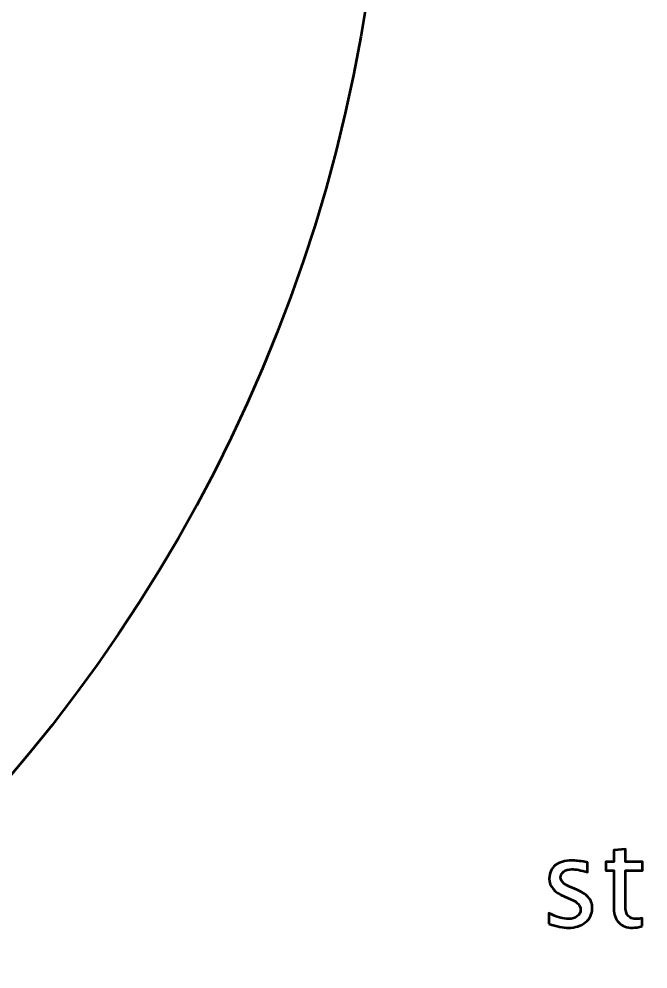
# Model space of a CAD drawing. Header units: centimetres. Extents: x -87 to 69, y -70 to 88.
# Drawn here: x -53.7 to -50.781, y -66.358 to -61.95 of the extents above; entities that cross this region are included whole.
import ezdxf

# ---------------------------------------------------------------- set-up
doc = ezdxf.new("R2010")
doc.units = ezdxf.units.CM
doc.header["$MEASUREMENT"] = 0
doc.layers.add('Layer 1', color=7, linetype='Continuous')

msp = doc.modelspace()

# ---------------------------------------------------------------- linework, layer by layer
at = {"layer": 'Layer 1', "lineweight": 53}
msp.add_ellipse((-59.25, -60.75), major_axis=(0, 7.25), ratio=1, dxfattribs=at)
msp.add_open_spline([(-68, -69.75), (-68, -69.75), (-68, -20.25), (-68, -20.25), (-68, -20.25), (-68, -19.97386), (-67.77614, -19.75), (-67.5, -19.75), (-67.5, -19.75), (-67.5, -19.75), (-22.5, -19.75), (-22.5, -19.75), (-22.5, -19.75), (-22.22386, -19.75), (-22, -19.97386), (-22, -20.25), (-22, -20.25), (-22, -20.25), (-22, -69.75), (-22, -69.75), (-22, -69.75), (-22, -70.02614), (-22.22386, -70.25), (-22.5, -70.25), (-22.5, -70.25), (-22.5, -70.25), (-67.5, -70.25), (-67.5, -70.25), (-67.5, -70.25), (-67.77614, -70.25), (-68, -70.02614), (-68, -69.75)], degree=3, knots=[0, 0, 0, 0, 0.1111111, 0.1111111, 0.1111111, 0.1111111, 0.2222222, 0.2222222, 0.2222222, 0.2222222, 0.3333333, 0.3333333, 0.3333333, 0.3333333, 0.4444444, 0.4444444, 0.4444444, 0.4444444, 0.5555556, 0.5555556, 0.5555556, 0.5555556, 0.6666667, 0.6666667, 0.6666667, 0.6666667, 0.7777778, 0.7777778, 0.7777778, 0.7777778, 1, 1, 1, 1], dxfattribs=at)
at = {"layer": 'Layer 1', "color": 4, "lineweight": 53}
msp.add_open_spline([(-67.45, -69.2), (-67.45, -69.2), (-67.45, -20.8), (-67.45, -20.8), (-67.45, -20.8), (-67.45, -20.52386), (-67.22614, -20.3), (-66.95, -20.3), (-66.95, -20.3), (-66.95, -20.3), (-23.05, -20.3), (-23.05, -20.3), (-23.05, -20.3), (-22.77386, -20.3), (-22.55, -20.52386), (-22.55, -20.8), (-22.55, -20.8), (-22.55, -20.8), (-22.55, -69.2), (-22.55, -69.2), (-22.55, -69.2), (-22.55, -69.47614), (-22.77386, -69.7), (-23.05, -69.7), (-23.05, -69.7), (-23.05, -69.7), (-66.95, -69.7), (-66.95, -69.7), (-66.95, -69.7), (-67.22614, -69.7), (-67.45, -69.47614), (-67.45, -69.2)], degree=3, knots=[0, 0, 0, 0, 0.1111111, 0.1111111, 0.1111111, 0.1111111, 0.2222222, 0.2222222, 0.2222222, 0.2222222, 0.3333333, 0.3333333, 0.3333333, 0.3333333, 0.4444444, 0.4444444, 0.4444444, 0.4444444, 0.5555556, 0.5555556, 0.5555556, 0.5555556, 0.6666667, 0.6666667, 0.6666667, 0.6666667, 0.7777778, 0.7777778, 0.7777778, 0.7777778, 1, 1, 1, 1], dxfattribs=at)
at = {"layer": 'Layer 1', "color": 5, "lineweight": 53}
for points, knots in [([(-50.8083, -66.15993), (-50.82505, -66.16454), (-50.83963, -66.16679), (-50.85195, -66.16679), (-50.85195, -66.16679), (-50.87961, -66.16679), (-50.90115, -66.15889), (-50.91658, -66.14309), (-50.91658, -66.14309), (-50.9321, -66.12728), (-50.93982, -66.10536), (-50.93982, -66.07724), (-50.93982, -66.07724), (-50.93982, -66.07724), (-50.93982, -65.90151), (-50.93982, -65.90151), (-50.93982, -65.90151), (-50.93982, -65.90151), (-50.97726, -65.90151), (-50.97726, -65.90151), (-50.97726, -65.90151), (-50.97726, -65.90151), (-50.97726, -65.86087), (-50.97726, -65.86087), (-50.97726, -65.86087), (-50.97726, -65.86087), (-50.93982, -65.86087), (-50.93982, -65.86087), (-50.93982, -65.86087), (-50.93982, -65.86087), (-50.93982, -65.80677), (-50.93982, -65.80677), (-50.93982, -65.80677), (-50.93982, -65.80677), (-50.88563, -65.8016), (-50.88563, -65.8016), (-50.88563, -65.8016), (-50.88563, -65.8016), (-50.88563, -65.86087), (-50.88563, -65.86087), (-50.88563, -65.86087), (-50.88563, -65.86087), (-50.80717, -65.86087), (-50.80717, -65.86087), (-50.80717, -65.86087), (-50.80717, -65.86087), (-50.80717, -65.90151), (-50.80717, -65.90151), (-50.80717, -65.90151), (-50.80717, -65.90151), (-50.88563, -65.90151), (-50.88563, -65.90151), (-50.88563, -65.90151), (-50.88563, -65.90151), (-50.88563, -66.06745), (-50.88563, -66.06745), (-50.88563, -66.06745), (-50.88563, -66.10659), (-50.8686, -66.12615), (-50.83464, -66.12615), (-50.83464, -66.12615), (-50.8274, -66.12615), (-50.81865, -66.12493), (-50.8083, -66.12258), (-50.8083, -66.12258), (-50.8083, -66.12258), (-50.8083, -66.15993), (-50.8083, -66.15993)], [0, 0, 0, 0, 0.0555556, 0.0555556, 0.0555556, 0.0555556, 0.1111111, 0.1111111, 0.1111111, 0.1111111, 0.1666667, 0.1666667, 0.1666667, 0.1666667, 0.2222222, 0.2222222, 0.2222222, 0.2222222, 0.2777778, 0.2777778, 0.2777778, 0.2777778, 0.3333333, 0.3333333, 0.3333333, 0.3333333, 0.3888889, 0.3888889, 0.3888889, 0.3888889, 0.4444444, 0.4444444, 0.4444444, 0.4444444, 0.5, 0.5, 0.5, 0.5, 0.5555556, 0.5555556, 0.5555556, 0.5555556, 0.6111111, 0.6111111, 0.6111111, 0.6111111, 0.6666667, 0.6666667, 0.6666667, 0.6666667, 0.7222222, 0.7222222, 0.7222222, 0.7222222, 0.7777778, 0.7777778, 0.7777778, 0.7777778, 0.8333333, 0.8333333, 0.8333333, 0.8333333, 0.8888889, 0.8888889, 0.8888889, 0.8888889, 1, 1, 1, 1]), ([(-51.24057, -66.1493), (-51.24057, -66.1493), (-51.24057, -66.09962), (-51.24057, -66.09962), (-51.24057, -66.09962), (-51.2051, -66.11731), (-51.17434, -66.12615), (-51.14809, -66.12615), (-51.14809, -66.12615), (-51.13248, -66.12615), (-51.1195, -66.12192), (-51.10924, -66.11345), (-51.10924, -66.11345), (-51.09899, -66.10508), (-51.09381, -66.09454), (-51.09381, -66.08185), (-51.09381, -66.08185), (-51.09381, -66.06331), (-51.10821, -66.04798), (-51.13699, -66.03584), (-51.13699, -66.03584), (-51.13699, -66.03584), (-51.1687, -66.02239), (-51.1687, -66.02239), (-51.1687, -66.02239), (-51.21545, -66.00301), (-51.23887, -65.97498), (-51.23887, -65.93857), (-51.23887, -65.93857), (-51.23887, -65.91251), (-51.22966, -65.89201), (-51.21122, -65.87705), (-51.21122, -65.87705), (-51.19278, -65.86209), (-51.16747, -65.85466), (-51.13539, -65.85466), (-51.13539, -65.85466), (-51.11874, -65.85466), (-51.09805, -65.85692), (-51.07349, -65.86153), (-51.07349, -65.86153), (-51.07349, -65.86153), (-51.06221, -65.86369), (-51.06221, -65.86369), (-51.06221, -65.86369), (-51.06221, -65.86369), (-51.06221, -65.90884), (-51.06221, -65.90884), (-51.06221, -65.90884), (-51.0924, -65.89981), (-51.11649, -65.8953), (-51.13445, -65.8953), (-51.13445, -65.8953), (-51.15026, -65.8953), (-51.16277, -65.89878), (-51.17227, -65.90565), (-51.17227, -65.90565), (-51.18168, -65.91251), (-51.18638, -65.92173), (-51.18638, -65.9333), (-51.18638, -65.9333), (-51.18638, -65.94958), (-51.17321, -65.96341), (-51.14678, -65.9746), (-51.14678, -65.9746), (-51.14678, -65.9746), (-51.12072, -65.98561), (-51.12072, -65.98561), (-51.12072, -65.98561), (-51.09118, -65.99803), (-51.0703, -66.0112), (-51.05807, -66.02502), (-51.05807, -66.02502), (-51.04574, -66.03885), (-51.03963, -66.05616), (-51.03963, -66.07686), (-51.03963, -66.07686), (-51.03963, -66.10311), (-51.04998, -66.12465), (-51.07077, -66.14149), (-51.07077, -66.14149), (-51.09146, -66.15833), (-51.11799, -66.16679), (-51.15026, -66.16679), (-51.15026, -66.16679), (-51.17509, -66.16679), (-51.2051, -66.16096), (-51.24057, -66.1493)], [0, 0, 0, 0, 0.0434783, 0.0434783, 0.0434783, 0.0434783, 0.0869565, 0.0869565, 0.0869565, 0.0869565, 0.1304348, 0.1304348, 0.1304348, 0.1304348, 0.173913, 0.173913, 0.173913, 0.173913, 0.2173913, 0.2173913, 0.2173913, 0.2173913, 0.2608696, 0.2608696, 0.2608696, 0.2608696, 0.3043478, 0.3043478, 0.3043478, 0.3043478, 0.3478261, 0.3478261, 0.3478261, 0.3478261, 0.3913043, 0.3913043, 0.3913043, 0.3913043, 0.4347826, 0.4347826, 0.4347826, 0.4347826, 0.4782609, 0.4782609, 0.4782609, 0.4782609, 0.5217391, 0.5217391, 0.5217391, 0.5217391, 0.5652174, 0.5652174, 0.5652174, 0.5652174, 0.6086957, 0.6086957, 0.6086957, 0.6086957, 0.6521739, 0.6521739, 0.6521739, 0.6521739, 0.6956522, 0.6956522, 0.6956522, 0.6956522, 0.7391304, 0.7391304, 0.7391304, 0.7391304, 0.7826087, 0.7826087, 0.7826087, 0.7826087, 0.826087, 0.826087, 0.826087, 0.826087, 0.8695652, 0.8695652, 0.8695652, 0.8695652, 0.9130435, 0.9130435, 0.9130435, 0.9130435, 1, 1, 1, 1])]:
    msp.add_open_spline(points, degree=3, knots=knots, dxfattribs=at)

doc.saveas('drawing.dxf')
